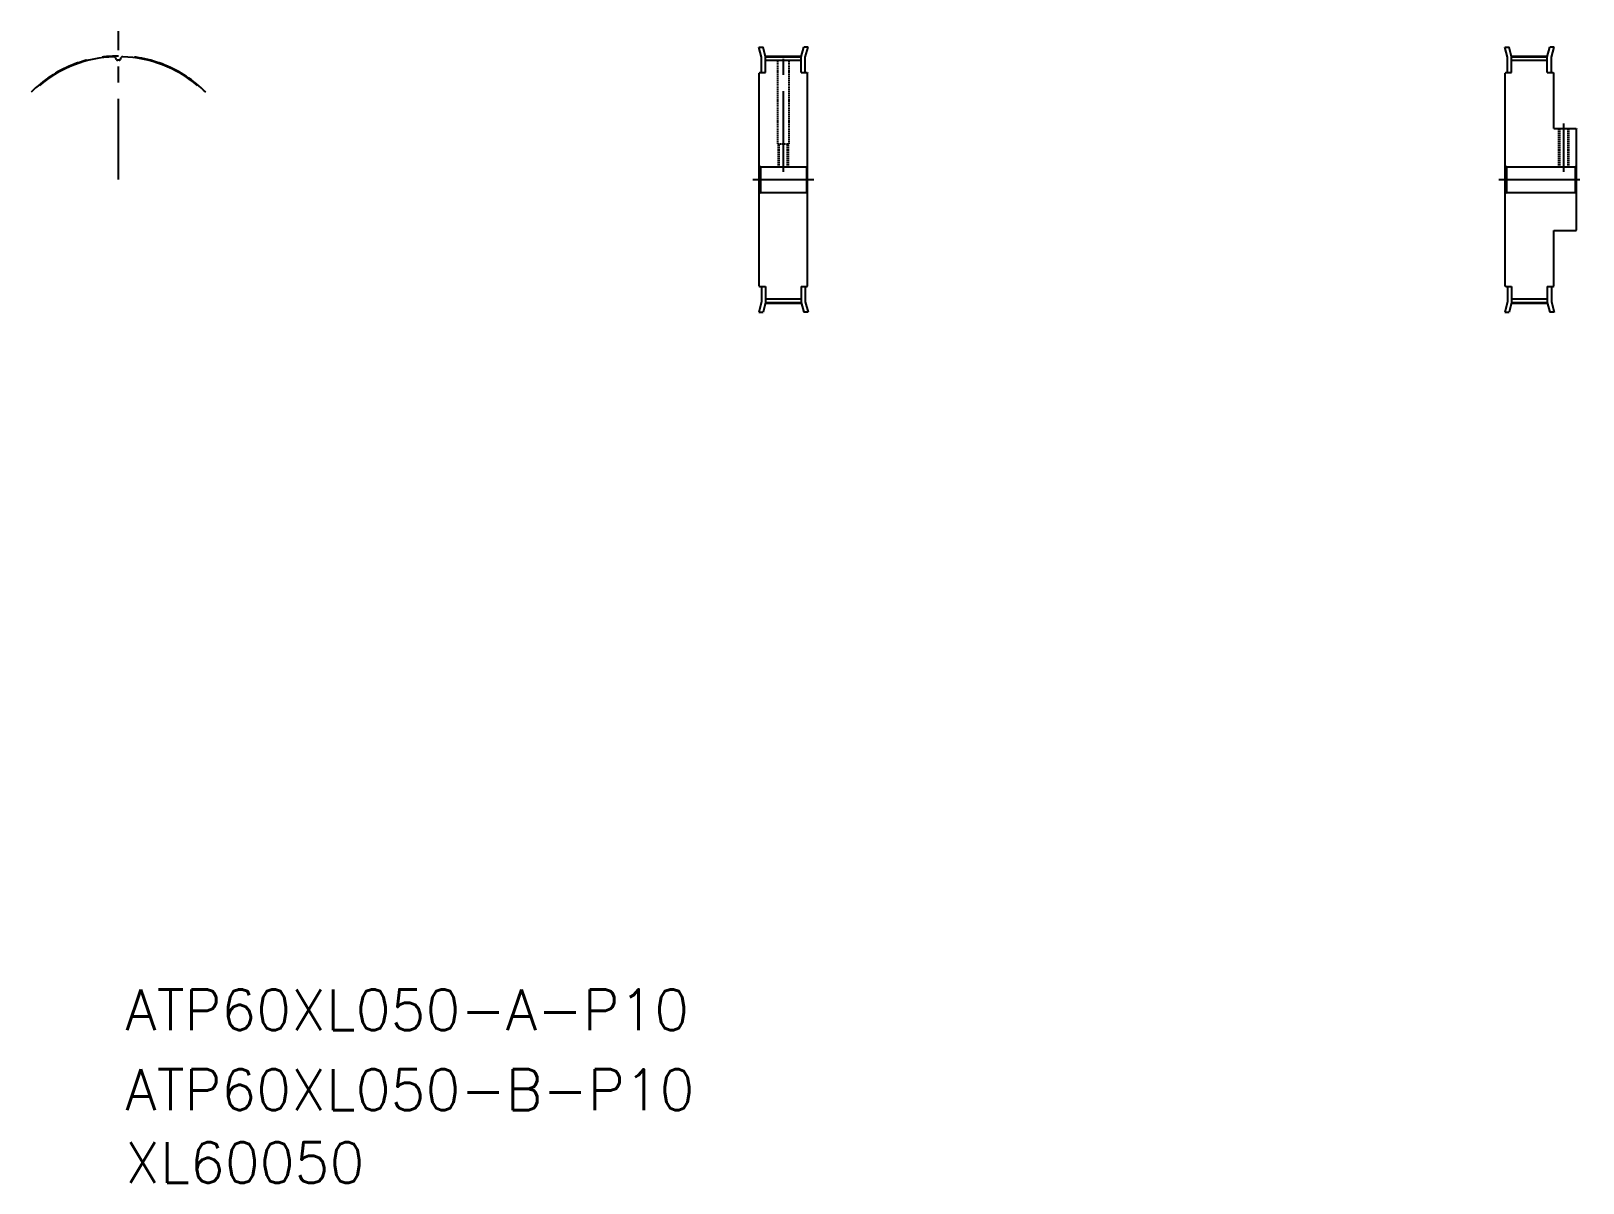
# Model space of a CAD drawing. Extents: x -104 to 506, y -275 to 178.
import ezdxf

# ---------------------------------------------------------------- set-up
doc = ezdxf.new("R2010")
doc.units = 0
doc.linetypes.add('CENTER', pattern=[50.8, 31.75, -6.35, 6.35, -6.35])
doc.linetypes.add('DASHED', pattern=[0.75, 0.5, -0.25])
doc.layers.get('0').update_dxf_attribs({"linetype": 'CONTINUOUS'})
doc.layers.add('CENTER', color=1, linetype='CENTER')
doc.styles.get("Standard").update_dxf_attribs({"font": 'txt', "bigfont": 'BIGFONT'})

msp = doc.modelspace()

# ---------------------------------------------------------------- linework, layer by layer
at = {"color": 7, "linetype": 'CONTINUOUS'}
for p, q in [((182.06, 171.37), (183.71, 171.37)), ((183.11, 167.42), (182.06, 171.37)), ((184.71, 167.63), (183.71, 171.37)), ((198.71, 167.63), (199.72, 171.37)), ((201.37, 171.37), (199.72, 171.37)), ((200.31, 167.42), (201.37, 171.37)), ((475.06, 171.37), (476.71, 171.37)), ((476.11, 167.42), (475.06, 171.37)), ((477.71, 167.63), (476.71, 171.37)), ((491.71, 167.63), (492.72, 171.37)), ((494.37, 171.37), (492.72, 171.37)), ((493.31, 167.42), (494.37, 171.37)), ((-70.28, 166.58), (-70.59, 167.25)), ((-68.68, 166.58), (-68.37, 167.25)), ((183.11, 161.37), (183.11, 167.42)), ((184.71, 161.37), (184.71, 167.63)), ((184.71, 167.63), (198.71, 167.63)), ((184.71, 166.23), (198.71, 166.23)), ((198.71, 161.37), (198.71, 167.63)), ((200.31, 161.37), (200.31, 167.42)), ((476.11, 161.37), (476.11, 167.42)), ((477.71, 167.63), (491.71, 167.63)), ((477.71, 161.37), (477.71, 167.63)), ((477.71, 166.23), (491.71, 166.23)), ((491.71, 161.37), (491.71, 167.63)), ((493.31, 161.37), (493.31, 167.42)), ((182.41, 161.37), (182.21, 161.17)), ((182.21, 77.57), (182.21, 161.17)), ((182.41, 161.37), (184.71, 161.37)), ((198.71, 161.37), (201.01, 161.37)), ((201.01, 161.37), (201.21, 161.17)), ((201.21, 77.57), (201.21, 161.17)), ((475.41, 161.37), (475.21, 161.17)), ((475.21, 77.57), (475.21, 161.17)), ((475.41, 161.37), (477.71, 161.37)), ((491.71, 161.37), (494.01, 161.37)), ((494.01, 161.37), (494.21, 161.17)), ((494.21, 139.37), (494.21, 161.17)), ((494.21, 139.37), (503.01, 139.37)), ((503.01, 139.37), (503.21, 139.17)), ((503.21, 99.57), (503.21, 139.17)), ((182.71, 124.37), (182.21, 124.87)), ((182.71, 124.37), (200.71, 124.37)), ((182.71, 124.37), (182.71, 114.37)), ((200.71, 124.37), (201.21, 124.87)), ((200.71, 124.37), (200.71, 114.37)), ((475.71, 124.37), (475.21, 124.87)), ((475.71, 124.37), (502.71, 124.37)), ((475.71, 124.37), (475.71, 114.37)), ((502.71, 124.37), (503.21, 124.87)), ((502.71, 124.37), (502.71, 114.37)), ((182.71, 114.37), (182.21, 113.87)), ((182.71, 114.37), (200.71, 114.37)), ((200.71, 114.37), (201.21, 113.87)), ((475.71, 114.37), (475.21, 113.87)), ((475.71, 114.37), (502.71, 114.37)), ((502.71, 114.37), (503.21, 113.87)), ((494.21, 77.57), (494.21, 99.37)), ((494.21, 99.37), (503.01, 99.37)), ((503.01, 99.37), (503.21, 99.57)), ((182.21, 77.57), (182.41, 77.37)), ((182.41, 77.37), (184.71, 77.37)), ((183.11, 77.37), (183.11, 71.33)), ((184.71, 77.37), (184.71, 71.12)), ((198.71, 77.37), (201.01, 77.37)), ((198.71, 77.37), (198.71, 71.12)), ((200.31, 77.37), (200.31, 71.33)), ((201.01, 77.37), (201.21, 77.57)), ((475.41, 77.37), (475.21, 77.57)), ((475.41, 77.37), (477.71, 77.37)), ((476.11, 77.37), (476.11, 71.33)), ((477.71, 77.37), (477.71, 71.12)), ((491.71, 77.37), (494.01, 77.37)), ((491.71, 77.37), (491.71, 71.12)), ((493.31, 77.37), (493.31, 71.33)), ((494.01, 77.37), (494.21, 77.57)), ((183.11, 71.33), (182.06, 67.37)), ((182.06, 67.37), (183.71, 67.37)), ((184.71, 71.12), (183.71, 67.37)), ((184.71, 72.52), (198.71, 72.52)), ((184.71, 71.12), (198.71, 71.12)), ((198.71, 71.12), (199.72, 67.37)), ((201.37, 67.37), (199.72, 67.37)), ((200.31, 71.33), (201.37, 67.37)), ((476.11, 71.33), (475.06, 67.37)), ((475.06, 67.37), (476.71, 67.37)), ((477.71, 71.12), (476.71, 67.37)), ((477.71, 72.52), (491.71, 72.52)), ((477.71, 71.12), (491.71, 71.12)), ((491.71, 71.12), (492.72, 67.37)), ((494.37, 67.37), (492.72, 67.37)), ((493.31, 71.33), (494.37, 67.37))]:
    msp.add_line(p, q, dxfattribs=at)
at = {"color": 3, "linetype": 'DASHED'}
for p, q in [((189.46, 133.37), (189.46, 166.23)), ((193.96, 133.37), (193.96, 166.23)), ((496.21, 124.37), (496.21, 139.37)), ((496.59, 124.37), (496.59, 139.37)), ((499.84, 124.37), (499.84, 139.37)), ((500.21, 124.37), (500.21, 139.37)), ((189.46, 133.37), (193.96, 133.37)), ((189.71, 124.37), (189.71, 133.37)), ((190.09, 124.37), (190.09, 133.37)), ((193.34, 124.37), (193.34, 133.37)), ((193.71, 124.37), (193.71, 133.37))]:
    msp.add_line(p, q, dxfattribs=at)
at = {"color": 7, "linetype": 'CONTINUOUS'}
for centre, radius, start, end in [((-69.48, 119.37), 48.26, 92.00252, 130), ((-71.15, 166.99), 0.61, 25, 92.00252), ((-69.73, 166.84), 0.61, 205, 270.29948), ((-69.48, 119.37), 46.86, 89.70052, 90.29948), ((-69.23, 166.84), 0.61, 269.70052, 335), ((-67.82, 166.99), 0.61, 87.99748, 155), ((-69.48, 119.37), 48.26, 50, 87.99748)]:
    msp.add_arc(centre, radius, start, end, dxfattribs=at)
at = {"layer": 'CENTER', "color": 1, "linetype": 'CENTER'}
for p, q in [((-69.48, 119.37), (-69.48, 177.69)), ((-69.48, 119.37), (-69.48, 167.63)), ((184.71, 167.88), (198.71, 167.88)), ((191.71, 122.37), (191.71, 169.88)), ((477.71, 167.88), (491.71, 167.88)), ((498.21, 122.37), (498.21, 141.37)), ((179.71, 119.37), (203.71, 119.37)), ((472.71, 119.37), (505.71, 119.37)), ((184.71, 70.86), (198.71, 70.86)), ((477.71, 70.86), (491.71, 70.86))]:
    msp.add_line(p, q, dxfattribs=at)
msp.add_arc((-69.48, 119.37), 48.51, 45, 135, dxfattribs=at)

# ---------------------------------------------------------------- texts
at = {"color": 7, "linetype": 'CONTINUOUS'}
for s, p in [('ATP60XL050-A-P10', (-66.78, -214.54)), ('ATP60XL050-B-P10', (-66.78, -245.92)), ('XL60050', (-66.78, -274.54))]:
    msp.add_text(s, height=16, dxfattribs=at).set_placement(p)

doc.saveas('drawing.dxf')
